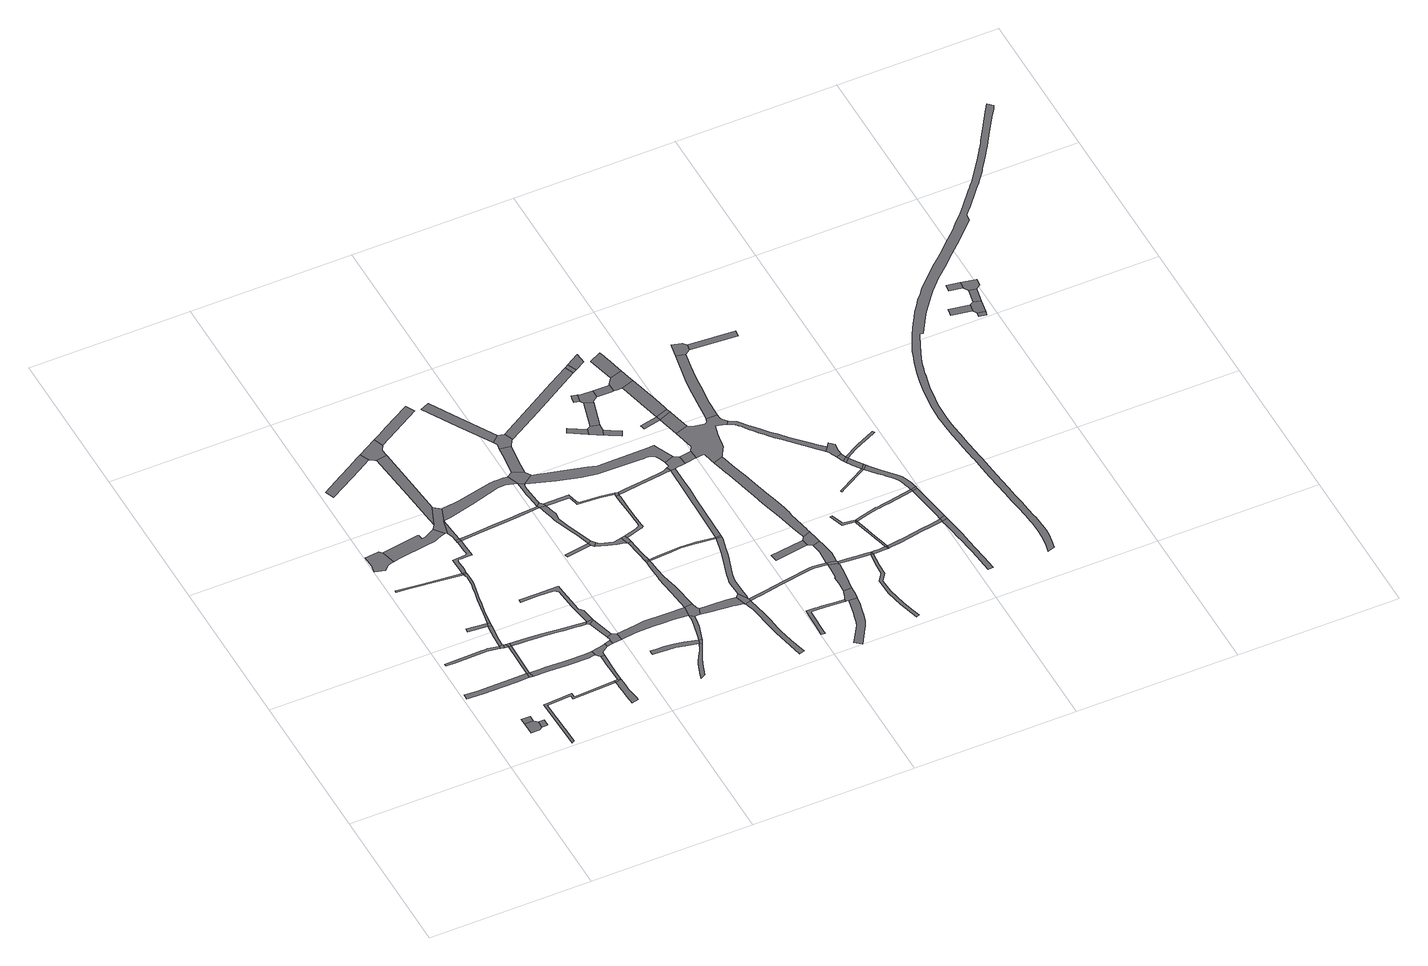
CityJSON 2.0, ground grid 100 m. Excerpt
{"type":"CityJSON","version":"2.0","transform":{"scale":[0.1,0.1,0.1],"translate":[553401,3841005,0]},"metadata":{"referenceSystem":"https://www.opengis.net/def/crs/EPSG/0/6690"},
"CityObjects":{
"road1":{"type":"Road","attributes":{"RoadStructureAttribute.sectionType":"1"},"geometry":[{"type":"MultiSurface","lod":"1","boundaries":[[[0,1,2,3,4,5]]]}]},
"road2":{"type":"Road","attributes":{"RoadStructureAttribute.sectionType":"1"},"geometry":[{"type":"MultiSurface","lod":"1","boundaries":[[[6,7,0,5]]]}]},
"road3":{"type":"Road","geometry":[{"type":"MultiSurface","lod":"1","boundaries":[[[8,9,4,3]]]}]},
"road4":{"type":"Road","attributes":{"RoadStructureAttribute.sectionType":"1"},"geometry":[{"type":"MultiSurface","lod":"1","boundaries":[[[10,11,12,13,14,15,16,17,18,19,20,21]]]}]},
"road5":{"type":"Road","attributes":{"RoadStructureAttribute.sectionType":"1"},"geometry":[{"type":"MultiSurface","lod":"1","boundaries":[[[22,23,24,25,26,27,28,29,30]]]}]},
"road6":{"type":"Road","geometry":[{"type":"MultiSurface","lod":"1","boundaries":[[[21,20,31,32]]]}]},
"road7":{"type":"Road","geometry":[{"type":"MultiSurface","lod":"1","boundaries":[[[33,34,35,36,37,38,39,40,41,42,43,44]]]}]},
"road8":{"type":"Road","geometry":[{"type":"MultiSurface","lod":"1","boundaries":[[[45,30,29,46,47,48]]]}]},
"road9":{"type":"Road","attributes":{"RoadStructureAttribute.sectionType":"1"},"geometry":[{"type":"MultiSurface","lod":"1","boundaries":[[[49,50,21,32]]]}]},
"road10":{"type":"Road","geometry":[{"type":"MultiSurface","lod":"1","boundaries":[[[51,52,53,54,55]]]}]},
"road11":{"type":"Road","attributes":{"RoadStructureAttribute.sectionType":"1"},"geometry":[{"type":"MultiSurface","lod":"1","boundaries":[[[56,57,58,59,60,61,62,63,64,65,66]]]}]},
"road12":{"type":"Road","attributes":{"RoadStructureAttribute.sectionType":"1"},"geometry":[{"type":"MultiSurface","lod":"1","boundaries":[[[48,47,67,50,68]]]}]},
"road13":{"type":"Road","attributes":{"RoadStructureAttribute.sectionType":"1"},"geometry":[{"type":"MultiSurface","lod":"1","boundaries":[[[54,69,70,71,72,73,74,30,45,75,76,77]]]}]},
"road14":{"type":"Road","geometry":[{"type":"MultiSurface","lod":"1","boundaries":[[[68,50,49,78]]]}]},
"road15":{"type":"Road","attributes":{"RoadStructureAttribute.sectionType":"1"},"geometry":[{"type":"MultiSurface","lod":"1","boundaries":[[[79,80,81,82,83,84,85,86]]]}]},
"road16":{"type":"Road","geometry":[{"type":"MultiSurface","lod":"1","boundaries":[[[55,54,77,87]]]}]},
"road17":{"type":"Road","attributes":{"RoadStructureAttribute.sectionType":"1"},"geometry":[{"type":"MultiSurface","lod":"1","boundaries":[[[88,89,90,91,92,93,94,32,31,95,96,97,98,99,100,101,102,103]]]}]},
"road18":{"type":"Road","attributes":{"RoadStructureAttribute.sectionType":"1"},"geometry":[{"type":"MultiSurface","lod":"1","boundaries":[[[104,105,106,107,108,109,110,111,112,113,85,114,115,116,117,118,119,120,121,122,123,124,125,126,127,55,87]]]}]},
"road19":{"type":"Road","attributes":{"RoadStructureAttribute.sectionType":"1"},"geometry":[{"type":"MultiSurface","lod":"1","boundaries":[[[128,129,130,131,132,133,44,43,134,135,136,137,138]]]}]},
"road20":{"type":"Road","geometry":[{"type":"MultiSurface","lod":"1","boundaries":[[[86,85,113,139]]]}]},
"road21":{"type":"Road","attributes":{"RoadStructureAttribute.sectionType":"1"},"geometry":[{"type":"MultiSurface","lod":"1","boundaries":[[[140,141,142,143,144,145,146,78,49,147,148,149,150,151,152,153,154,155,156,157,158]]]}]},
"road22":{"type":"Road","attributes":{"RoadStructureAttribute.sectionType":"1"},"geometry":[{"type":"MultiSurface","lod":"1","boundaries":[[[159,160,161,162,163,164,165,166,65,167,168,169,170,171,172,173,174]]]}]},
"road23":{"type":"Road","geometry":[{"type":"MultiSurface","lod":"1","boundaries":[[[175,66,65,166]]]}]},
"road24":{"type":"Road","attributes":{"RoadStructureAttribute.sectionType":"1"},"geometry":[{"type":"MultiSurface","lod":"1","boundaries":[[[176,177,178,179,180,181,182,183,184]]]}]},
"road25":{"type":"Road","attributes":{"RoadStructureAttribute.sectionType":"1"},"geometry":[{"type":"MultiSurface","lod":"1","boundaries":[[[185,186,187,188,189,190,191,192,193,194,195,196,197,198,199,200,201,202,203,204,86,139]]]}]},
"road26":{"type":"Road","attributes":{"RoadStructureAttribute.sectionType":"1"},"geometry":[{"type":"MultiSurface","lod":"1","boundaries":[[[205,206,207,208,209,175,166,210,211,212,213,214,215]]]}]},
"road27":{"type":"Road","geometry":[{"type":"MultiSurface","lod":"1","boundaries":[[[216,217,103,102,205,215,218,219]]]}]},
"road28":{"type":"Road","geometry":[{"type":"MultiSurface","lod":"1","boundaries":[[[220,221,197,196]]]}]},
"road29":{"type":"Road","geometry":[{"type":"MultiSurface","lod":"1","boundaries":[[[222,223,224,225,226,227,221,220]]]}]},
"road30":{"type":"Road","attributes":{"RoadStructureAttribute.sectionType":"1"},"geometry":[{"type":"MultiSurface","lod":"1","boundaries":[[[228,229,230,231,232,233,234,235,236,237,238,239,240,241,242,243,244]]]}]},
"road31":{"type":"Road","geometry":[{"type":"MultiSurface","lod":"1","boundaries":[[[245,246,128,138,225,224,247]]]}]},
"road32":{"type":"Road","attributes":{"RoadStructureAttribute.sectionType":"1"},"geometry":[{"type":"MultiSurface","lod":"1","boundaries":[[[248,216,219,249]]]}]},
"road33":{"type":"Road","attributes":{"RoadStructureAttribute.sectionType":"1"},"geometry":[{"type":"MultiSurface","lod":"1","boundaries":[[[250,251,252,253,254,246,245]]]}]},
"road34":{"type":"Road","geometry":[{"type":"MultiSurface","lod":"1","boundaries":[[[244,243,255,158,157,256,257]]]}]},
"road35":{"type":"Road","attributes":{"RoadStructureAttribute.sectionType":"1"},"geometry":[{"type":"MultiSurface","lod":"1","boundaries":[[[257,256,258,259,260]]]}]},
"road36":{"type":"Road","geometry":[{"type":"MultiSurface","lod":"1","boundaries":[[[260,259,261,248,249,262,263]]]}]},
"road37":{"type":"Road","geometry":[{"type":"MultiSurface","lod":"1","boundaries":[[[264,176,184,265,266,252,251,267,268]]]}]},
"road38":{"type":"Road","attributes":{"RoadStructureAttribute.sectionType":"1"},"geometry":[{"type":"MultiSurface","lod":"1","boundaries":[[[269,270,271,272,273,274,275,276,220,196,277,278,279,280,281]]]}]},
"road39":{"type":"Road","geometry":[{"type":"MultiSurface","lod":"1","boundaries":[[[282,283,284,285,286,287,288,289,290,291,292,293,294,295]]]}]},
"road40":{"type":"Road","attributes":{"RoadStructureAttribute.sectionType":"1"},"geometry":[{"type":"MultiSurface","lod":"1","boundaries":[[[296,297,298,299,300,301,302,303,304,247,224,305,306,307,308,309,310]]]}]},
"road41":{"type":"Road","attributes":{"RoadStructureAttribute.sectionType":"1"},"geometry":[{"type":"MultiSurface","lod":"1","boundaries":[[[294,311,312,313,314,315,316,317,318,319,320,321,322,323,324,325,326]]]}]},
"road42":{"type":"Road","attributes":{"RoadStructureAttribute.sectionType":"1"},"geometry":[{"type":"MultiSurface","lod":"1","boundaries":[[[327,328,329,263,262,330,331,332,333,334,335,336]]]}]},
"road43":{"type":"Road","attributes":{"RoadStructureAttribute.sectionType":"1"},"geometry":[{"type":"MultiSurface","lod":"1","boundaries":[[[337,338,339,340,264,268,341]]]}]},
"road44":{"type":"Road","geometry":[{"type":"MultiSurface","lod":"1","boundaries":[[[342,343,344,345,346]]]}]},
"road45":{"type":"Road","geometry":[{"type":"MultiSurface","lod":"1","boundaries":[[[295,294,326,347,348]]]}]},
"road46":{"type":"Road","attributes":{"RoadStructureAttribute.sectionType":"1"},"geometry":[{"type":"MultiSurface","lod":"1","boundaries":[[[335,349,350,351,295,348,352,353,354,355,356,357]]]}]},
"road47":{"type":"Road","attributes":{"RoadStructureAttribute.sectionType":"1"},"geometry":[{"type":"MultiSurface","lod":"1","boundaries":[[[281,358,359,360,361,362,363,364,365,366,367,368,342,369,370,371,372,373,374,375,376]]]}]},
"road48":{"type":"Road","geometry":[{"type":"MultiSurface","lod":"1","boundaries":[[[369,342,346,377,378,379,380]]]}]},
"road49":{"type":"Road","geometry":[{"type":"MultiSurface","lod":"1","boundaries":[[[381,269,281,376,382]]]}]},
"road50":{"type":"Road","attributes":{"RoadStructureAttribute.sectionType":"1"},"geometry":[{"type":"MultiSurface","lod":"1","boundaries":[[[309,383,384,385,269,381,386,387,388,389]]]}]},
"road51":{"type":"Road","geometry":[{"type":"MultiSurface","lod":"1","boundaries":[[[390,391,336,335,357,392,393,394]]]}]},
"road52":{"type":"Road","geometry":[{"type":"MultiSurface","lod":"1","boundaries":[[[395,310,309,389,396,397,398,399]]]}]},
"road53":{"type":"Road","attributes":{"RoadStructureAttribute.sectionType":"1"},"geometry":[{"type":"MultiSurface","lod":"1","boundaries":[[[400,401,380,379,402,403,404,405,406,407,408,409]]]}]},
"road54":{"type":"Road","attributes":{"RoadStructureAttribute.sectionType":"1"},"geometry":[{"type":"MultiSurface","lod":"1","boundaries":[[[410,411,412,413,414,415,416,417,418,419,420,421,336,391]]]}]},
"road55":{"type":"Road","attributes":{"RoadStructureAttribute.sectionType":"1"},"geometry":[{"type":"MultiSurface","lod":"1","boundaries":[[[422,423,424,425,426,427]]]}]},
"road56":{"type":"Road","attributes":{"RoadStructureAttribute.sectionType":"1"},"geometry":[{"type":"MultiSurface","lod":"1","boundaries":[[[428,429,395,399,430,431]]]}]},
"road57":{"type":"Road","geometry":[{"type":"MultiSurface","lod":"1","boundaries":[[[432,415,414,433]]]}]},
"road58":{"type":"Road","attributes":{"RoadStructureAttribute.sectionType":"1"},"geometry":[{"type":"MultiSurface","lod":"1","boundaries":[[[434,435,436,437,438,439,440,441,432,433]]]}]},
"road59":{"type":"Road","geometry":[{"type":"MultiSurface","lod":"1","boundaries":[[[442,409,408,438,437,443,444]]]}]},
"road60":{"type":"Road","attributes":{"RoadStructureAttribute.sectionType":"1"},"geometry":[{"type":"MultiSurface","lod":"1","boundaries":[[[445,446,447,394,393,448,449,450,451,452,453,454,455]]]}]},
"road61":{"type":"Road","attributes":{"RoadStructureAttribute.sectionType":"1"},"geometry":[{"type":"MultiSurface","lod":"1","boundaries":[[[456,457,458,459,382,376,460,461,462,463,464,465,466,467]]]}]},
"road62":{"type":"Road","geometry":[{"type":"MultiSurface","lod":"1","boundaries":[[[427,426,468,469,428,431,470,471,472]]]}]},
"road63":{"type":"Road","attributes":{"RoadStructureAttribute.sectionType":"1"},"geometry":[{"type":"MultiSurface","lod":"1","boundaries":[[[473,474,475,476,477,478,479,480,481,482,483,484,485,486,487,488,489,490,491,492,493,494,442,444]]]}]},
"road64":{"type":"Road","attributes":{"RoadStructureAttribute.sectionType":"1"},"geometry":[{"type":"MultiSurface","lod":"1","boundaries":[[[495,496,497,498,499,500,501,502,503,504,505,506,507,508,509,510]]]}]},
"road65":{"type":"Road","geometry":[{"type":"MultiSurface","lod":"1","boundaries":[[[511,455,454,512,513,502,501,514]]]}]},
"road66":{"type":"Road","geometry":[{"type":"MultiSurface","lod":"1","boundaries":[[[515,516,517,518,433,414,519,520,521,522,523,524]]]}]},
"road67":{"type":"Road","geometry":[{"type":"MultiSurface","lod":"1","boundaries":[[[467,466,483,482,525]]]}]},
"road68":{"type":"Road","attributes":{"RoadStructureAttribute.sectionType":"1"},"geometry":[{"type":"MultiSurface","lod":"1","boundaries":[[[526,527,528,529,530,531,532,396,389,533,534,535,536,537,538,539,540,541,542,543,544,545,546,547,548,549,550]]]}]},
"road69":{"type":"Road","attributes":{"RoadStructureAttribute.sectionType":"1"},"geometry":[{"type":"MultiSurface","lod":"1","boundaries":[[[523,551,552,553,554,555,556,511,514,557,558,559,560,561,562,563,564,565,566,567,568,569,570]]]}]},
"road70":{"type":"Road","attributes":{"RoadStructureAttribute.sectionType":"1"},"geometry":[{"type":"MultiSurface","lod":"1","boundaries":[[[571,572,573,472,471,574,575,576]]]}]},
"road71":{"type":"Road","geometry":[{"type":"MultiSurface","lod":"1","boundaries":[[[577,578,579,580,581,582]]]}]},
"road72":{"type":"Road","attributes":{"RoadStructureAttribute.sectionType":"1"},"geometry":[{"type":"MultiSurface","lod":"1","boundaries":[[[583,584,585,586,587,525,482,588,589,590,591,592,593,594]]]}]},
"road73":{"type":"Road","geometry":[{"type":"MultiSurface","lod":"1","boundaries":[[[524,523,570,595]]]}]},
"road74":{"type":"Road","attributes":{"RoadStructureAttribute.sectionType":"1"},"geometry":[{"type":"MultiSurface","lod":"1","boundaries":[[[596,597,598,599,600,601,602,603,604,605,606,607,608,609,610,611,612,613,614,615]]]}]},
"road75":{"type":"Road","attributes":{"RoadStructureAttribute.sectionType":"1"},"geometry":[{"type":"MultiSurface","lod":"1","boundaries":[[[616,617,618,619,620,621,622,623,624,625,626,514,501,627,628,629,630,631,632,633,634,635,636,637,638,639,640,641]]]}]},
"road76":{"type":"Road","geometry":[{"type":"MultiSurface","lod":"1","boundaries":[[[642,643,644,582,581,645,646,647,648,649]]]}]},
"road77":{"type":"Road","attributes":{"RoadStructureAttribute.sectionType":"1"},"geometry":[{"type":"MultiSurface","lod":"1","boundaries":[[[594,650,524,595,651,652,653,654]]]}]},
"road78":{"type":"Road","attributes":{"RoadStructureAttribute.sectionType":"1"},"geometry":[{"type":"MultiSurface","lod":"1","boundaries":[[[655,656,657,658,659,660,661,662,663,664,665,666,667,668,669,670,671]]]}]},
"road79":{"type":"Road","geometry":[{"type":"MultiSurface","lod":"1","boundaries":[[[672,673,674,675,676,677,678,679,648,647]]]}]},
"road80":{"type":"Road","attributes":{"RoadStructureAttribute.sectionType":"1"},"geometry":[{"type":"MultiSurface","lod":"1","boundaries":[[[680,642,649,681]]]}]},
"road81":{"type":"Road","geometry":[{"type":"MultiSurface","lod":"1","boundaries":[[[682,683,684,685,686,687]]]}]},
"road82":{"type":"Road","geometry":[{"type":"MultiSurface","lod":"1","boundaries":[[[688,689,690,691]]]}]},
"road83":{"type":"Road","attributes":{"RoadStructureAttribute.sectionType":"1"},"geometry":[{"type":"MultiSurface","lod":"1","boundaries":[[[692,687,686,680,681,693,694,695]]]}]},
"road84":{"type":"Road","geometry":[{"type":"MultiSurface","lod":"1","boundaries":[[[550,549,696,697,583,594,654,698,699,700,701,702]]]}]},
"road85":{"type":"Road","geometry":[{"type":"MultiSurface","lod":"1","boundaries":[[[703,704,705,706,707,615,614,708,655,671,709,710,711]]]}]},
"road86":{"type":"Road","attributes":{"RoadStructureAttribute.sectionType":"1"},"geometry":[{"type":"MultiSurface","lod":"1","boundaries":[[[640,712,713,714,715,716,717,718,703,711,719,720,721,722,723,724]]]}]},
"road87":{"type":"Road","attributes":{"RoadStructureAttribute.sectionType":"1"},"geometry":[{"type":"MultiSurface","lod":"1","boundaries":[[[725,726,727,702,701,728,729,730]]]}]},
"road88":{"type":"Road","geometry":[{"type":"MultiSurface","lod":"1","boundaries":[[[731,571,576,732]]]}]},
"road89":{"type":"Road","attributes":{"RoadStructureAttribute.sectionType":"1"},"geometry":[{"type":"MultiSurface","lod":"1","boundaries":[[[733,695,694,734,735,736]]]}]},
"road90":{"type":"Road","geometry":[{"type":"MultiSurface","lod":"1","boundaries":[[[641,640,724,737,738]]]}]},
"road91":{"type":"Road","geometry":[{"type":"MultiSurface","lod":"1","boundaries":[[[739,740,741,742,743]]]}]},
"road92":{"type":"Road","attributes":{"RoadStructureAttribute.sectionType":"1"},"geometry":[{"type":"MultiSurface","lod":"1","boundaries":[[[744,745,746,747,748,749,750,751,752,641,738]]]}]},
"road93":{"type":"Road","attributes":{"RoadStructureAttribute.sectionType":"1"},"geometry":[{"type":"MultiSurface","lod":"1","boundaries":[[[753,731,732,754]]]}]},
"road94":{"type":"Road","geometry":[{"type":"MultiSurface","lod":"1","boundaries":[[[755,756,757,688,691,749,748]]]}]},
"road95":{"type":"Road","attributes":{"RoadStructureAttribute.sectionType":"1"},"geometry":[{"type":"MultiSurface","lod":"1","boundaries":[[[758,759,760,761,762,763,764,765,766,767,768,769,770,771,772,773,774,775,776,777,778,779,780,781,782,783,784,785,757,756]]]}]},
"road96":{"type":"Road","attributes":{"RoadStructureAttribute.sectionType":"1"},"geometry":[{"type":"MultiSurface","lod":"1","boundaries":[[[786,787,743,788,789]]]}]},
"road97":{"type":"Road","attributes":{"RoadStructureAttribute.sectionType":"1"},"geometry":[{"type":"MultiSurface","lod":"1","boundaries":[[[790,791,792,793,794,795,796,797,798,799,800,801,802,803,804]]]}]},
"road98":{"type":"Road","geometry":[{"type":"MultiSurface","lod":"1","boundaries":[[[805,739,743,787]]]}]},
"road99":{"type":"Road","geometry":[{"type":"MultiSurface","lod":"1","boundaries":[[[806,807,808,809,736,735,810,811,812,813]]]}]},
"road100":{"type":"Road","attributes":{"RoadStructureAttribute.sectionType":"1"},"geometry":[{"type":"MultiSurface","lod":"1","boundaries":[[[814,815,816,817,737,724,818,819,820,790,821]]]}]},
"road101":{"type":"Road","attributes":{"RoadStructureAttribute.sectionType":"1"},"geometry":[{"type":"MultiSurface","lod":"1","boundaries":[[[822,823,813,812,824,825,739,805]]]}]},
"road102":{"type":"Road","attributes":{"RoadStructureAttribute.sectionType":"1"},"geometry":[{"type":"MultiSurface","lod":"1","boundaries":[[[826,827,828,829,830,831,808,807]]]}]},
"road103":{"type":"Road","geometry":[{"type":"MultiSurface","lod":"1","boundaries":[[[832,833,834,835,836,837,838,839,840,841,842,789,788,843,725,730,844,845,846,847,848,849,772,771,850,851,852,853,854,855,856,857,858,859,860,861,862]]]}]},
"road104":{"type":"Road","geometry":[{"type":"MultiSurface","lod":"1","boundaries":[[[821,790,804]]]}]},
"road105":{"type":"Road","attributes":{"RoadStructureAttribute.sectionType":"1"},"geometry":[{"type":"MultiSurface","lod":"1","boundaries":[[[863,864,865,866,821,804,867,868,869]]]}]},
"road106":{"type":"Road","geometry":[{"type":"MultiSurface","lod":"1","boundaries":[[[870,871,872,873,874,875,876]]]}]},
"road107":{"type":"Road","geometry":[{"type":"MultiSurface","lod":"1","boundaries":[[[877,863,869]]]}]},
"road108":{"type":"Road","attributes":{"RoadStructureAttribute.sectionType":"1"},"geometry":[{"type":"MultiSurface","lod":"1","boundaries":[[[878,879,880,881,882,883,884,885,886,887,888,889,863,877]]]}]},
"road109":{"type":"Road","geometry":[{"type":"MultiSurface","lod":"1","boundaries":[[[876,875,883,882]]]}]},
"road110":{"type":"Road","attributes":{"RoadStructureAttribute.sectionType":"1"},"geometry":[{"type":"MultiSurface","lod":"1","boundaries":[[[890,891,892,893,894,836,835,895,896,897,898,899]]]}]},
"road111":{"type":"Road","attributes":{"RoadStructureAttribute.sectionType":"1"},"geometry":[{"type":"MultiSurface","lod":"1","boundaries":[[[900,901,902,903,904,905,906,907,908,909,910,911,912,913,914,915,916,862,861,917,918,919,920,921,922,923,924,925,926,927,928,929,930,931,932,933,934,935,936,937,938,939,940]]]}]},
"road112":{"type":"Road","attributes":{"RoadStructureAttribute.sectionType":"1"},"geometry":[{"type":"MultiSurface","lod":"1","boundaries":[[[941,942,943,944,945,946,947,877,869,948,949,950,951,952,953]]]}]},
"road113":{"type":"Road","attributes":{"RoadStructureAttribute.sectionType":"1"},"geometry":[{"type":"MultiSurface","lod":"1","boundaries":[[[954,955,956,957,958,959,960,876,882,961,962,963,964,965,966,967]]]}]},
"road114":{"type":"Road","geometry":[{"type":"MultiSurface","lod":"1","boundaries":[[[968,969,970,971,972,973,974]]]}]},
"road115":{"type":"Road","geometry":[{"type":"MultiSurface","lod":"1","boundaries":[[[975,976,890,899,977,978,979]]]}]},
"road116":{"type":"Road","attributes":{"function":"3","RoadStructureAttribute.sectionType":"1"},"geometry":[{"type":"MultiSurface","lod":"1","boundaries":[[[980,981,982,983,984,985,986,987]]]}]},
"road117":{"type":"Road","geometry":[{"type":"MultiSurface","lod":"1","boundaries":[[[988,989,990,991,940,939,992,993,994,995,983,982,996,997,998,999,1000,1001,1002,1003]]]}]},
"road118":{"type":"Road","geometry":[{"type":"MultiSurface","lod":"1","boundaries":[[[987,986,1004,1005]]]}]},
"road119":{"type":"Road","attributes":{"function":"3","RoadStructureAttribute.sectionType":"1"},"geometry":[{"type":"MultiSurface","lod":"1","boundaries":[[[1006,1007,1005,1004,1008,1009,968,1010]]]}]},
"road120":{"type":"Road","geometry":[{"type":"MultiSurface","lod":"1","boundaries":[[[1010,968,974,1011]]]}]},
"road121":{"type":"Road","attributes":{"function":"3","RoadStructureAttribute.sectionType":"1"},"geometry":[{"type":"MultiSurface","lod":"1","boundaries":[[[1012,1013,1014,1015,1016,1017,1018,953,1019,1020,1021,1022,1023,1024,1025,1026,1027,1028]]]}]},
"road122":{"type":"Road","geometry":[{"type":"MultiSurface","lod":"1","boundaries":[[[1029,941,953,1018]]]}]},
"road123":{"type":"Road","attributes":{"function":"3","RoadStructureAttribute.sectionType":"1"},"geometry":[{"type":"MultiSurface","lod":"1","boundaries":[[[1030,1031,1032,1033,1034,1035,1036,1037,1011,974,1038,1039,1040,1041,1042,1043,1044,1045,1046,1047,1048,1049,954,1050]]]}]},
"road124":{"type":"Road","attributes":{"RoadStructureAttribute.sectionType":"1"},"geometry":[{"type":"MultiSurface","lod":"1","boundaries":[[[1051,1052,978,977]]]}]},
"road125":{"type":"Road","attributes":{"function":"3","RoadStructureAttribute.sectionType":"1"},"geometry":[{"type":"MultiSurface","lod":"1","boundaries":[[[1053,1054,1055,1056,967,1057,1058,1059,1060,1061,941,1029]]]}]},
"road126":{"type":"Road","geometry":[{"type":"MultiSurface","lod":"1","boundaries":[[[1050,954,967,1056]]]}]},
"road127":{"type":"Road","geometry":[{"type":"MultiSurface","lod":"1","boundaries":[[[1062,1063,1064,1065,1066,1067,1068,1069,1070,1071,1072,1073,1074,987,1005]]]}]},
"road128":{"type":"Road","attributes":{"RoadStructureAttribute.sectionType":"1"},"geometry":[{"type":"MultiSurface","lod":"1","boundaries":[[[1075,1076,1077,1078]]]}]},
"road129":{"type":"Road","geometry":[{"type":"MultiSurface","lod":"1","boundaries":[[[1079,1080,1081,1082]]]}]},
"road130":{"type":"Road","geometry":[{"type":"MultiSurface","lod":"1","boundaries":[[[1083,1078,1077,1079,1082,1084]]]}]},
"road131":{"type":"Road","geometry":[{"type":"MultiSurface","lod":"1","boundaries":[[[1085,1086,1087,1088]]]}]},
"road132":{"type":"Road","attributes":{"RoadStructureAttribute.sectionType":"1"},"geometry":[{"type":"MultiSurface","lod":"1","boundaries":[[[1089,1090,1091,1092,1093,1094,1095,1096,1097,1098,1099,1100,1101,1102,1103,1104,1105,1106,1107,1108,1109,1110,1111,1112,1113,1114,1115,1116,1117,1118,1119,1120,1121,1122,1123,1124,1125,1126,1127,1128,1129,1130,1131,1132,1133,1134,1135,1136,1137,1138,1139,1140,1141,1142,1143,1144,1145,1146,1147,1148,1149,1150,1151,1152,1153,1154,1155,1156,1157,1158,1159,1160,1161,1162,1163,1164,1165,1166,1167,1168,1169,1170,1171,1172,1173,1174,1175,1176,1177,1178,1179,1180,1181,1182,1183,1184,1185,1186,1187,1188,1189,1190,1191,1192,1193,1194,1195,1196,1197,1198,1199,1200,1201,1202,1203,1204,1205,1206,1207,1208,1209,1210,1211,1212,1213,1214,1215,1216,1217,1218,1219,1220,1221,1222,1223,1224,1225,1226,1227,1228,1229,1230,1231,1232,1233,1234,1235,1236,1237,1238,1239,1240,1241,1242,1243,1244,1245,1246,1247,1248]]]}]},
"road133":{"type":"Road","attributes":{"RoadStructureAttribute.sectionType":"1"},"geometry":[{"type":"MultiSurface","lod":"1","boundaries":[[[1249,1083,1084,1250]]]}]},
"road134":{"type":"Road","geometry":[{"type":"MultiSurface","lod":"1","boundaries":[[[1088,1087,1249,1250,1251,1252]]]}]}
},
"vertices":[
[219,271,0],[219,191,0],[274,191,0],[292,206,0],[294,250,0],[273,271,0],
[274,311,0],[219,311,0],
[330,207,0],[330,250,0],
[347,622,0],[105,619,0],[20,623,0],[18,589,0],[30,588,0],[87,586,0],[117,584,0],[180,585,0],[322,586,0],[395,587,0],[405,586,0],[407,622,0],
[299,894,0],[287,893,0],[264,893,0],[32,888,0],[32,871,0],[92,871,0],[285,876,0],[363,863,0],[364,881,0],
[427,585,0],[422,620,0],
[95,1841,0],[8,1834,0],[12,1758,0],[11,1752,0],[6,1727,0],[3,1711,0],[67,1694,0],[77,1705,0],[91,1721,0],[116,1732,0],[136,1735,0],[111,1825,0],
[384,883,0],[363,861,0],[385,857,0],[388,880,0],
[425,854,0],[410,853,0],
[260,1083,0],[259,1072,0],[258,1061,0],[377,1047,0],[385,1069,0],
[560,339,0],[559,371,0],[380,357,0],[390,20,0],[408,30,0],[397,345,0],[437,348,0],[547,356,0],[547,326,0],[816,341,0],[815,353,0],
[408,854,0],[404,879,0],
[376,1044,0],[375,1028,0],[373,996,0],[371,973,0],[369,948,0],[366,904,0],[387,930,0],[391,980,0],[397,1041,0],
[426,877,0],
[326,1496,0],[206,1507,0],[41,1525,0],[41,1513,0],[111,1507,0],[308,1486,0],[438,1472,0],[436,1485,0],
[400,1066,0],
[777,613,0],[742,613,0],[679,612,0],[624,614,0],[565,616,0],[517,618,0],[495,618,0],[507,583,0],[565,581,0],[625,579,0],[680,577,0],[742,578,0],[772,578,0],[795,581,0],[809,582,0],[805,618,0],
[405,1106,0],[414,1166,0],[424,1221,0],[434,1274,0],[439,1299,0],[446,1329,0],[454,1373,0],[458,1396,0],[459,1431,0],[458,1474,0],[442,1458,0],[443,1455,0],[445,1451,0],[445,1432,0],[445,1396,0],[442,1383,0],[437,1356,0],[429,1312,0],[420,1266,0],[412,1227,0],[407,1198,0],[400,1154,0],[391,1105,0],[386,1073,0],
[445,1866,0],[382,1832,0],[355,1828,0],[354,1840,0],[352,1861,0],[346,1861,0],[171,1742,0],[360,1772,0],[411,1779,0],[461,1799,0],[490,1810,0],
[458,1484,0],
[838,843,0],[783,847,0],[719,853,0],[672,857,0],[603,864,0],[532,869,0],[462,874,0],[469,851,0],[525,848,0],[555,847,0],[576,845,0],[614,841,0],[664,838,0],[710,834,0],[748,831,0],[805,827,0],[842,823,0],[869,820,0],[881,838,0],
[867,182,0],[864,205,0],[861,225,0],[859,243,0],[857,244,0],[856,288,0],[855,318,0],[855,348,0],[818,325,0],[818,319,0],[818,302,0],[821,261,0],[823,212,0],[825,183,0],[827,156,0],[869,164,0],
[836,354,0],
[344,2570,0],[317,2554,0],[246,2512,0],[173,2469,0],[40,2391,0],[63,2335,0],[218,2426,0],[278,2461,0],[367,2513,0],
[459,1510,0],[458,1562,0],[458,1579,0],[459,1585,0],[462,1588,0],[467,1590,0],[481,1591,0],[523,1592,0],[549,1592,0],[549,1612,0],[547,1659,0],[545,1717,0],[520,1715,0],[521,1708,0],[522,1679,0],[523,1641,0],[526,1614,0],[519,1607,0],[434,1599,0],[435,1522,0],
[833,559,0],[834,536,0],[834,485,0],[835,422,0],[836,375,0],[854,382,0],[853,419,0],[853,426,0],[853,457,0],[856,532,0],[856,558,0],
[896,637,0],[881,632,0],[857,583,0],[901,614,0],
[542,1735,0],[519,1734,0],
[535,1809,0],[532,1836,0],[527,1898,0],[503,1805,0],[504,1803,0],[515,1764,0],
[909,923,0],[888,950,0],[883,987,0],[870,1143,0],[869,1157,0],[863,1157,0],[734,1158,0],[624,1157,0],[624,1137,0],[699,1137,0],[734,1138,0],[832,1136,0],[852,1114,0],[863,984,0],[869,949,0],[886,837,0],[921,843,0],
[517,2021,0],[464,1895,0],[558,1989,0],
[935,650,0],[938,619,0],
[493,2270,0],[471,2500,0],[406,2491,0],[437,2177,0],[460,1940,0],
[884,837,0],[892,814,0],[922,833,0],
[919,723,0],[933,679,0],[964,693,0],
[940,657,0],[995,627,0],[989,677,0],
[464,2640,0],[377,2508,0],[398,2496,0],[466,2546,0],[487,2583,0],
[1041,1772,0],[1029,1771,0],[1005,1769,0],[948,1765,0],[867,1757,0],[772,1751,0],[674,1744,0],[607,1739,0],[655,1725,0],[781,1735,0],[897,1743,0],[979,1749,0],[1050,1757,0],
[1298,454,0],[1241,465,0],[1181,472,0],[1141,474,0],[1098,474,0],[1097,459,0],[1096,444,0],[1097,444,0],[1138,444,0],[1179,442,0],[1236,436,0],[1291,424,0],[1367,407,0],[1377,435,0],
[972,2056,0],[957,2056,0],[940,2056,0],[920,2055,0],[905,2054,0],[890,2053,0],[841,2042,0],[670,2003,0],[649,2000,0],[573,1909,0],[726,1947,0],[911,2000,0],[957,2002,0],[1026,1981,0],[999,2053,0],
[1361,394,0],[1355,380,0],[1344,357,0],[1321,319,0],[1300,282,0],[1292,266,0],[1282,243,0],[1262,185,0],[1254,156,0],[1286,173,0],[1299,215,0],[1313,256,0],[1330,297,0],[1349,334,0],[1371,378,0],[1380,398,0],
[1304,699,0],[1173,701,0],[1120,693,0],[1078,638,0],[1129,642,0],[1205,644,0],[1253,640,0],[1325,638,0],[1413,631,0],[1421,698,0],
[736,2799,0],[639,2742,0],[521,2673,0],[520,2672,0],[767,2746,0],
[1166,1387,0],[1012,1361,0],[1013,1351,0],[1015,1341,0],[1171,1367,0],
[1386,409,0],[1393,425,0],
[1414,597,0],[1407,557,0],[1387,465,0],[1398,437,0],[1411,475,0],[1425,527,0],[1431,557,0],[1438,600,0],[1441,610,0],
[1063,1703,0],[1076,1658,0],[1079,1639,0],[1085,1615,0],[1087,1608,0],[1098,1576,0],[1109,1549,0],[1123,1512,0],[1136,1477,0],[1150,1435,0],[1165,1391,0],[1186,1395,0],[1175,1424,0],[1151,1495,0],[1124,1570,0],[1104,1631,0],[1107,1676,0],[1101,1704,0],[1089,1754,0],
[1172,1365,0],[1172,1363,0],[1186,1349,0],[1204,1376,0],
[1063,1792,0],[1081,1775,0],
[1029,1913,0],[1030,1883,0],[1032,1853,0],[1060,1811,0],[1052,1883,0],[1051,1938,0],[1054,1962,0],
[1479,670,0],[1471,702,0],[1451,610,0],[1471,609,0],[1489,656,0],
[1035,2074,0],[1117,2008,0],[1115,2011,0],[1119,2009,0],[1097,2042,0],
[1300,1331,0],[1223,1357,0],[1218,1338,0],[1256,1325,0],[1255,1323,0],[1307,1308,0],[1334,1301,0],[1354,1296,0],[1359,1295,0],[1348,1341,0],
[1446,867,0],[1425,968,0],[1418,1033,0],[1412,1093,0],[1410,1112,0],[1389,1108,0],[1389,1070,0],[1390,1031,0],[1393,979,0],[1393,957,0],[1397,913,0],[1408,832,0],
[964,2586,0],[859,2766,0],[804,2738,0],[926,2532,0],[1046,2329,0],[1092,2370,0],
[1055,2270,0],[1050,2217,0],[1103,2099,0],[1121,2259,0],
[1388,1127,0],[1409,1122,0],
[1409,1124,0],[1401,1178,0],[1390,1250,0],[1384,1293,0],[1366,1290,0],[1373,1238,0],[1370,1238,0],[1379,1181,0],
[1373,1348,0],[1380,1321,0],[1379,1329,0],
[1653,646,0],[1568,650,0],[1522,653,0],[1532,603,0],[1589,597,0],[1636,592,0],[1663,589,0],[1684,585,0],[1711,581,0],[1729,578,0],[1711,642,0],
[1385,1688,0],[1264,1698,0],[1253,1709,0],[1237,1774,0],[1232,1753,0],[1245,1702,0],[1248,1688,0],[1359,1680,0],[1371,1679,0],[1391,1677,0],[1468,1667,0],[1472,1675,0],
[1059,2307,0],[1059,2302,0],[1145,2297,0],[1154,2303,0],[1131,2359,0],
[1475,1359,0],[1488,1363,0],[1494,1367,0],[1496,1369,0],[1496,1390,0],[1493,1457,0],[1490,1514,0],[1489,1575,0],[1488,1632,0],[1487,1651,0],[1469,1649,0],[1470,1598,0],[1474,1540,0],[1475,1494,0],[1477,1457,0],[1480,1409,0],[1480,1389,0],[1476,1384,0],[1469,1379,0],[1458,1374,0],[1430,1365,0],[1395,1354,0],
[1834,208,0],[1815,296,0],[1809,329,0],[1804,399,0],[1793,463,0],[1783,521,0],[1771,581,0],[1735,570,0],[1742,553,0],[1753,513,0],[1763,458,0],[1771,396,0],[1780,326,0],[1785,291,0],[1829,85,0],[1861,97,0],
[1733,662,0],[1730,576,0],[1733,572,0],[1767,598,0],
[1707,1128,0],[1679,1130,0],[1609,1134,0],[1459,1125,0],[1552,1121,0],[1609,1124,0],[1679,1120,0],[1704,1117,0],[1819,1106,0],[1819,1116,0],
[1492,1671,0],
[1844,1893,0],[1835,1913,0],[1817,1913,0],[1803,1913,0],[1595,1910,0],[1483,1909,0],[1430,1924,0],[1060,1960,0],[1225,1906,0],[1361,1867,0],[1455,1850,0],[1546,1848,0],[1685,1847,0],[1713,1847,0],[1733,1847,0],[1753,1847,0],[1766,1846,0],[1780,1843,0],[1793,1836,0],[1805,1825,0],[1814,1810,0],[1818,1800,0],[1822,1792,0],[1829,1766,0],[1890,1790,0],
[1803,1031,0],[1798,1008,0],[1786,966,0],[1742,823,0],[1735,790,0],[1730,765,0],[1767,601,0],[1767,610,0],[1767,631,0],[1766,656,0],[1766,663,0],[1763,763,0],[1768,783,0],[1775,816,0],[1806,921,0],[1818,956,0],[1826,992,0],[1828,999,0],[1849,1089,0],[1852,1104,0],
[1663,2678,0],[1543,2606,0],[1339,2484,0],[1371,2433,0],[1643,2596,0],[1686,2621,0],
[1462,2249,0],[1460,2250,0],[1452,2232,0],[1443,2215,0],[1549,2152,0],[1559,2191,0],
[1819,1722,0],[1793,1710,0],[1759,1705,0],[1649,1691,0],[1539,1677,0],[1528,1657,0],[1624,1669,0],[1712,1681,0],[1773,1690,0],[1807,1694,0],[1819,1695,0],[1831,1696,0],
[1852,1115,0],
[2194,362,0],[2149,365,0],[2105,369,0],[2081,370,0],[2068,372,0],[2011,374,0],[2009,332,0],[2007,238,0],[2005,186,0],[2005,171,0],[2027,170,0],[2028,210,0],[2031,297,0],[2032,350,0],[2039,355,0],[2067,354,0],[2116,351,0],[2196,347,0],[2243,344,0],[2244,360,0],
[2243,665,0],[2200,669,0],[2184,669,0],[2171,668,0],[2130,662,0],[2078,653,0],[2006,640,0],[1948,630,0],[1869,616,0],[1830,609,0],[1795,603,0],[1820,590,0],[1830,592,0],[1901,606,0],[1976,619,0],[2065,634,0],[2075,637,0],[2114,643,0],[2148,647,0],[2175,651,0],[2207,652,0],[2242,649,0],[2272,646,0],[2281,645,0],[2283,644,0],[2280,662,0],
[1583,2203,0],[1568,2195,0],[1560,2191,0],[1555,2149,0],[1590,2128,0],[1619,2111,0],[1634,2149,0],[1636,2192,0],
[1823,1310,0],[1856,1429,0],[1858,1519,0],[1857,1559,0],[1858,1696,0],
[2262,342,0],[2260,335,0],[2240,250,0],[2233,220,0],[2221,173,0],[2211,145,0],[2199,128,0],[2144,44,0],[2138,35,0],[2177,2,0],[2239,101,0],[2251,121,0],[2269,156,0],[2283,206,0],[2290,236,0],[2305,299,0],[2311,340,0],
[1648,2094,0],[1652,2092,0],[1708,2058,0],[1710,2057,0],[1718,2075,0],[1727,2092,0],[1669,2128,0],[1637,2147,0],
[1634,2384,0],[1684,2364,0],
[1597,2466,0],[1596,2466,0],[1590,2440,0],[1584,2413,0],[1619,2404,0],[1629,2456,0],
[2240,879,0],[2032,849,0],[2039,801,0],[2248,834,0],
[1654,2449,0],[1687,2374,0],[1719,2395,0],[1721,2449,0],
[1834,1739,0],[1835,1730,0],[1858,1699,0],[1876,1702,0],[1893,1705,0],[1925,1709,0],[1919,1769,0],
[2268,423,0],[2264,411,0],[2261,400,0],[2253,382,0],[2244,361,0],[2257,343,0],[2313,360,0],[2316,388,0],[2319,423,0],
[2280,589,0],[2275,535,0],[2267,535,0],[2269,513,0],[2270,491,0],[2269,458,0],[2268,438,0],[2325,473,0],[2330,519,0],[2336,579,0],[2339,617,0],[2339,620,0],[2339,628,0],
[1995,1781,0],[1990,1781,0],[1923,1770,0],[1941,1712,0],[1998,1721,0],[1999,1721,0],
[1688,2693,0],[1711,2636,0],
[1812,2448,0],[1812,2394,0],[1823,2395,0],[1823,2448,0],
[2340,646,0],[2336,652,0],
[1948,2109,0],[1835,2082,0],[1839,2067,0],[1843,2052,0],[1955,2079,0],
[2338,689,0],[2341,720,0],[2333,762,0],[2326,808,0],[2322,829,0],[2274,817,0],[2282,769,0],[2284,756,0],[2283,712,0],
[1770,2743,0],[1777,2676,0],
[2316,866,0],[2304,921,0],[2259,902,0],
[2297,950,0],[2301,951,0],[2293,988,0],[2283,1043,0],[2274,1086,0],[2272,1116,0],[2270,1124,0],[2263,1157,0],[2244,1230,0],[2225,1305,0],[2201,1398,0],[2181,1477,0],[2160,1561,0],[2132,1664,0],[2073,1643,0],[2090,1576,0],[2097,1542,0],[2099,1543,0],[2118,1467,0],[2137,1387,0],[2155,1311,0],[2173,1238,0],[2192,1163,0],[2207,1104,0],[2221,1047,0],[2236,986,0],[2251,932,0],[2257,910,0],
[2039,2071,0],[2031,2108,0],[1987,1942,0],[2064,1969,0],
[2530,611,0],[2520,518,0],[2516,453,0],[2479,405,0],[2482,293,0],[2503,188,0],[2539,59,0],[2557,66,0],[2544,114,0],[2523,193,0],[2500,306,0],[2496,395,0],[2533,443,0],[2535,518,0],[2544,609,0],
[2024,2137,0],
[1945,2465,0],[1931,2520,0],[1855,2493,0],[1826,2453,0],[1844,2395,0],[1871,2396,0],[1878,2396,0],[1955,2423,0],
[2506,632,0],[2457,635,0],[2400,640,0],[2353,645,0],[2398,622,0],[2461,617,0],[2510,613,0],[2540,629,0],
[2019,2159,0],[2002,2232,0],[1882,2380,0],[1922,2213,0],
[1918,2577,0],[1902,2642,0],[1901,2643,0],[1896,2666,0],[1888,2699,0],[1814,2661,0],
[2264,1927,0],[2261,1934,0],[2257,1945,0],[2255,1972,0],[2186,1971,0],[2179,1949,0],[2178,1945,0],[2176,1945,0],[2163,1939,0],[2148,1941,0],[2093,1951,0],[2017,1815,0],[2019,1724,0],[2049,1728,0],[2054,1725,0],[2058,1708,0],[2063,1686,0],[2067,1667,0],[2133,1669,0],[2136,1673,0],[2142,1682,0],[2174,1734,0],[2178,1753,0],[2185,1805,0],[2189,1834,0],[2196,1859,0],[2206,1900,0],[2245,1891,0],[2254,1889,0],[2269,1882,0],[2284,1904,0],
[2629,632,0],[2610,629,0],[2590,628,0],[2564,629,0],[2566,609,0],[2611,611,0],[2639,612,0],
[2501,903,0],[2473,980,0],[2465,978,0],[2458,975,0],[2489,888,0],[2565,878,0],[2574,891,0],
[2642,633,0],
[2629,681,0],[2615,734,0],[2601,786,0],[2592,821,0],[2578,876,0],[2567,869,0],[2575,845,0],[2586,800,0],[2590,782,0],[2599,749,0],[2608,715,0],[2616,682,0],
[2254,2490,0],[2216,2281,0],[2209,2233,0],[2197,2072,0],[2188,1984,0],[2259,2085,0],[2267,2175,0],[2278,2280,0],[2292,2379,0],[2308,2476,0],
[2690,1477,0],[2681,1483,0],[2652,1512,0],[2612,1554,0],[2564,1605,0],[2532,1639,0],[2487,1689,0],[2453,1726,0],[2417,1767,0],[2392,1797,0],[2366,1829,0],[2346,1858,0],[2334,1871,0],[2328,1877,0],[2323,1881,0],[2315,1886,0],[2302,1894,0],[2281,1876,0],[2289,1873,0],[2298,1868,0],[2304,1863,0],[2311,1857,0],[2317,1853,0],[2323,1844,0],[2329,1837,0],[2347,1811,0],[2360,1792,0],[2378,1769,0],[2397,1745,0],[2421,1717,0],[2432,1705,0],[2463,1668,0],[2490,1639,0],[2511,1617,0],[2527,1601,0],[2546,1578,0],[2585,1536,0],[2629,1490,0],[2652,1466,0],[2667,1449,0],[2691,1478,0],
[2998,691,0],[2938,679,0],[2881,670,0],[2815,659,0],[2759,649,0],[2708,641,0],[2667,636,0],[2665,616,0],[2711,621,0],[2787,633,0],[2856,646,0],[2931,658,0],[3001,670,0],
[2956,972,0],[2803,943,0],[2768,938,0],[2731,930,0],[2718,930,0],[2673,920,0],[2626,907,0],[2629,892,0],[2676,905,0],[2723,915,0],[2731,915,0],[2771,923,0],[2806,928,0],[2959,956,0],
[2784,1238,0],[2624,1146,0],[2601,1134,0],[2604,1129,0],[2607,1124,0],[2629,1137,0],[2792,1228,0],
[2270,2577,0],[2268,2565,0],[2341,2499,0],[2348,2538,0],[2331,2561,0],
[2742,1370,0],[2737,1383,0],[2734,1394,0],[2701,1381,0],[2707,1366,0],[2714,1350,0],[2720,1339,0],[2747,1361,0],
[2706,1501,0],[2698,1486,0],[2694,1480,0],[2693,1479,0],[2678,1432,0],[2685,1421,0],[2686,1418,0],[2694,1400,0],[2732,1405,0],[2732,1410,0],[2731,1428,0],[2732,1441,0],[2733,1448,0],[2735,1457,0],[2736,1465,0],[2738,1474,0],
[2729,1322,0],[2755,1347,0],
[2787,1297,0],[2765,1328,0],[2751,1285,0],[2777,1248,0],[2808,1266,0],
[2816,1255,0],
[3092,219,0],[3081,315,0],[3072,402,0],[3064,460,0],[3055,539,0],[3045,605,0],[3034,677,0],[3009,625,0],[3017,572,0],[3023,526,0],[3031,476,0],[3037,430,0],[3042,393,0],[3048,336,0],[3055,265,0],[3060,216,0],[3092,218,0],
[3029,706,0],
[2986,997,0],[2982,1021,0],[2971,1053,0],[2955,1084,0],[2938,1108,0],[2905,1146,0],[2872,1183,0],[2838,1226,0],[2797,1221,0],[2822,1192,0],[2849,1161,0],[2868,1140,0],[2884,1122,0],[2899,1104,0],[2917,1081,0],[2928,1062,0],[2936,1045,0],[2944,1017,0],[2952,992,0],[2955,977,0],[2989,979,0],
[2635,2477,0],[2638,2517,0],
[3017,792,0],[3004,879,0],[2994,949,0],[2991,963,0],[2960,952,0],[2967,903,0],[2975,851,0],[2983,798,0],[2992,737,0],
[2786,1366,0],[2814,1383,0],[2873,1414,0],[2926,1437,0],[2975,1460,0],[2972,1467,0],[2968,1475,0],[2918,1452,0],[2894,1440,0],[2868,1429,0],[2867,1428,0],[2806,1396,0],[2779,1378,0],
[3768,2146,0],[3760,2099,0],[3886,2076,0],[3895,2122,0],
[3902,2052,0],[3895,2022,0],[3941,2012,0],[3947,2039,0],
[3919,2139,0],[3964,2125,0],
[3844,2321,0],[3836,2275,0],[3919,2259,0],[3924,2306,0],
[4678,3499,0],[4643,3444,0],[4584,3355,0],[4519,3251,0],[4511,3238,0],[4498,3217,0],[4492,3209,0],[4456,3159,0],[4424,3113,0],[4423,3111,0],[4416,3101,0],[4397,3074,0],[4388,3063,0],[4379,3051,0],[4330,2986,0],[4312,2965,0],[4294,2945,0],[4290,2940,0],[4199,2832,0],[4164,2794,0],[4157,2786,0],[4112,2741,0],[4068,2693,0],[4011,2642,0],[3964,2597,0],[3924,2559,0],[3885,2524,0],[3843,2486,0],[3808,2453,0],[3771,2418,0],[3741,2387,0],[3711,2357,0],[3682,2322,0],[3652,2289,0],[3627,2254,0],[3595,2211,0],[3571,2173,0],[3544,2130,0],[3526,2100,0],[3504,2060,0],[3485,2022,0],[3463,1975,0],[3448,1944,0],[3429,1892,0],[3416,1859,0],[3392,1781,0],[3375,1709,0],[3361,1631,0],[3352,1549,0],[3347,1514,0],[3345,1459,0],[3343,1399,0],[3344,1394,0],[3344,1388,0],[3347,1324,0],[3352,1254,0],[3358,1196,0],[3364,1139,0],[3375,1036,0],[3375,1034,0],[3383,944,0],[3391,864,0],[3400,789,0],[3408,714,0],[3416,642,0],[3424,585,0],[3425,575,0],[3432,520,0],[3438,470,0],[3438,465,0],[3441,435,0],[3443,400,0],[3444,367,0],[3442,317,0],[3439,292,0],[3435,255,0],[3421,197,0],[3465,210,0],[3472,240,0],[3477,263,0],[3484,318,0],[3486,355,0],[3486,370,0],[3483,425,0],[3478,470,0],[3475,490,0],[3469,543,0],[3465,580,0],[3461,610,0],[3453,677,0],[3447,740,0],[3439,810,0],[3428,905,0],[3417,1014,0],[3414,1039,0],[3409,1082,0],[3401,1154,0],[3393,1239,0],[3387,1302,0],[3384,1349,0],[3384,1383,0],[3384,1386,0],[3383,1426,0],[3385,1466,0],[3387,1504,0],[3392,1549,0],[3397,1584,0],[3401,1622,0],[3408,1654,0],[3416,1692,0],[3425,1729,0],[3432,1764,0],[3440,1789,0],[3449,1825,0],[3465,1866,0],[3466,1868,0],[3466,1870,0],[3481,1905,0],[3508,1968,0],[3532,2023,0],[3537,2033,0],[3547,2048,0],[3562,2041,0],[3594,2093,0],[3626,2144,0],[3653,2184,0],[3685,2224,0],[3725,2277,0],[3757,2317,0],[3809,2370,0],[3821,2383,0],[3898,2451,0],[3982,2530,0],[4064,2605,0],[4131,2671,0],[4148,2688,0],[4185,2724,0],[4190,2764,0],[4191,2766,0],[4214,2792,0],[4229,2807,0],[4321,2915,0],[4343,2940,0],[4344,2941,0],[4363,2961,0],[4382,2989,0],[4412,3026,0],[4421,3039,0],[4429,3051,0],[4449,3079,0],[4457,3090,0],[4488,3135,0],[4525,3187,0],[4530,3195,0],[4533,3199,0],[4552,3229,0],[4619,3333,0],[4668,3409,0],[4693,3444,0],[4708,3471,0],
[3938,2231,0],[3984,2222,0],
[4012,2242,0],[4017,2289,0]
]}
